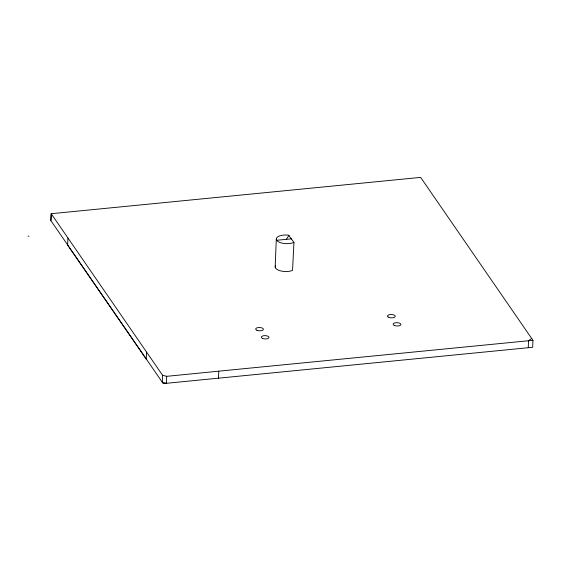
<?xml version="1.0" encoding="UTF-8"?>
<svg xmlns="http://www.w3.org/2000/svg" width="561" height="561" viewBox="0 0 561 561"><rect width="100%" height="100%" fill="white"/><g stroke="black" fill="none" stroke-linecap="round" stroke-linejoin="round"><path stroke-width="0.84" d="M50.855 220.739L51.205 213.713L420.645 177.388L532.95 340.317L532.67 347.287L163.237 383.612L50.932 220.683L51.205 213.713L162.557 375.253L162.276 382.223L166.393 383.303L166.673 376.333L162.557 375.253M67.923 238.123L67.643 245.094L146.26 359.145L146.54 352.175M532.95 340.317L218.797 371.165L218.453 378.184M275.178 267.022L276.293 239.147M293.943 242.366L293.662 242.527A10.049 4.327 2.3 0 1 276.72 240.276A10.049 4.327 2.3 0 1 288.599 235.192L293.943 242.366L292.54 270.409A10.049 4.327 2.3 0 1 280.479 270.872A10.049 4.327 2.3 0 1 275.43 265.907M528.252 347.715L528.532 340.751L531.646 338.423M286.327 239.33L289.055 235.283M276.72 240.276L291.503 238.825M166.673 376.333L218.797 371.165M28.05 236.048L28.969 236.258M388.107 316.965L387.693 316.551A3.864 1.662 2.3 0 1 391.929 314.56A3.864 1.662 2.3 0 1 394.621 317.203A3.864 1.662 2.3 0 1 388.107 316.965M262.534 338.43A3.864 1.662 2.3 0 0 268.929 337.799A3.864 1.662 2.3 0 0 264.049 335.667A3.864 1.662 2.3 0 0 262.534 338.43M256.917 330.282A3.864 1.662 2.3 0 0 263.319 329.651A3.864 1.662 2.3 0 0 258.432 327.526A3.864 1.662 2.3 0 0 256.917 330.282M394.362 325.464A3.864 1.662 2.3 0 0 400.764 324.833A3.864 1.662 2.3 0 0 395.877 322.708A3.864 1.662 2.3 0 0 394.362 325.464"/></g></svg>
